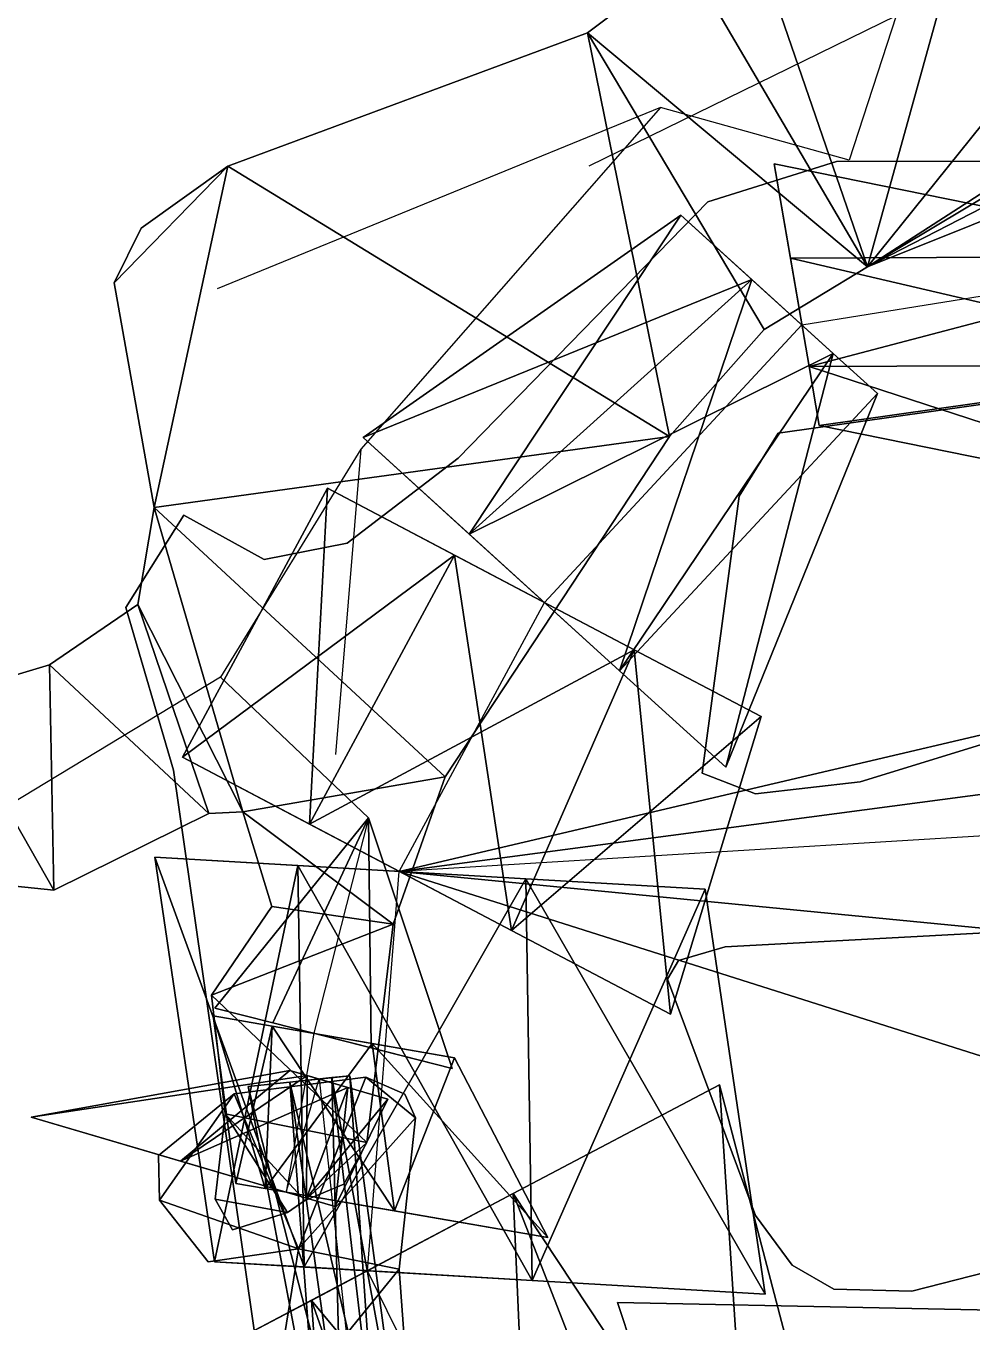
# Model space of a CAD drawing. Extents: x 271818 to 271947, y 5067178 to 5068401.
# Drawn here: x 271833.04 to 271842.31, y 5067265.66 to 5067278.35 of the extents above; entities that cross this region are included whole.
import ezdxf

# ---------------------------------------------------------------- set-up
doc = ezdxf.new("R2010")
doc.units = 0
doc.layers.add('CENTERLINE', color=4, linetype='CONTINUOUS')
doc.layers.add('WALLS', color=7, linetype='CONTINUOUS')

msp = doc.modelspace()

# ---------------------------------------------------------------- linework, layer by layer
at = {"layer": 'CENTERLINE'}
for p, q in [((271841.562, 5067278.447, 857.816), (271838.552, 5067276.976, 857.816)), ((271841.562, 5067278.447, 857.816), (271841.102, 5067277.034, 855.695)), ((271839.255, 5067277.549, 846.829), (271834.914, 5067275.774, 846.829)), ((271839.255, 5067277.549, 846.829), (271836.322, 5067274.206, 835.986)), ((271841.102, 5067277.034, 855.695), (271839.255, 5067277.549, 846.829)), ((271840.64, 5067275.421, 782.009), (271844.82, 5067276.094, 779.679)), ((271838.118, 5067272.704, 782.837), (271840.64, 5067275.421, 782.009)), ((271836.322, 5067274.206, 835.986), (271834.945, 5067271.973, 833.39)), ((271836.322, 5067274.206, 835.986), (271836.073, 5067271.216, 835.986)), ((271836.697, 5067270.071, 782.758), (271838.118, 5067272.704, 782.837)), ((271834.945, 5067271.973, 833.39), (271832.53, 5067270.509, 833.685)), ((271834.945, 5067271.973, 833.39), (271836.395, 5067270.594, 829.72)), ((271847.143, 5067270.704, 779.243), (271836.697, 5067270.071, 782.758)), ((271836.395, 5067270.594, 829.72), (271835.859, 5067268.485, 829.384)), ((271836.386, 5067266.16, 783.033), (271836.697, 5067270.071, 782.758)), ((271835.859, 5067268.485, 829.384), (271835.589, 5067266.931, 827.053)), ((271835.589, 5067266.931, 827.053), (271835.914, 5067268.038, 825.329)), ((271835.914, 5067268.038, 825.329), (271836.298, 5067264.411, 824.031)), ((271839.408, 5067259.997, 783.248), (271836.386, 5067266.16, 783.033))]:
    msp.add_line(p, q, dxfattribs=at)
at = {"layer": 'WALLS'}
for points in [[(271840.166, 5067279.234, 857.601), (271841.282, 5067275.991, 855.001), (271842.248, 5067279.476, 861.116)], [(271842.248, 5067279.476, 864.375), (271841.282, 5067275.991, 857.517), (271840.166, 5067279.234, 862.13)], [(271843.985, 5067279.353, 864.412), (271842.248, 5067279.476, 861.116), (271841.282, 5067275.991, 855.001)], [(271841.282, 5067275.991, 857.517), (271842.248, 5067279.476, 864.375), (271843.985, 5067279.353, 867.561)], [(271841.282, 5067275.991, 855.001), (271845.207, 5067278.52, 864.523), (271843.985, 5067279.353, 864.412)], [(271843.985, 5067279.353, 867.561), (271845.207, 5067278.52, 866.827), (271841.282, 5067275.991, 857.517)], [(271841.282, 5067275.991, 857.517), (271841.282, 5067275.991, 855.001), (271849.446, 5067279.264, 868.251)], [(271849.446, 5067279.264, 868.251), (271841.282, 5067275.991, 855.001), (271849.446, 5067279.264, 866.34)], [(271846.897, 5067278.882, 865.477), (271841.282, 5067275.991, 855.001), (271849.446, 5067279.264, 866.34)], [(271849.446, 5067279.264, 868.251), (271841.282, 5067275.991, 857.517), (271846.897, 5067278.882, 868.292)], [(271841.282, 5067275.991, 855.001), (271840.166, 5067279.234, 857.601), (271839.511, 5067279.013, 855.846)], [(271839.511, 5067279.013, 861.013), (271840.166, 5067279.234, 862.13), (271841.282, 5067275.991, 857.517)], [(271839.511, 5067279.013, 861.013), (271839.511, 5067279.013, 855.846), (271838.541, 5067278.28, 856.77)], [(271838.541, 5067278.28, 856.77), (271839.511, 5067279.013, 855.846), (271838.541, 5067278.28, 852.018)], [(271839.511, 5067279.013, 855.846), (271838.541, 5067278.28, 852.018), (271841.282, 5067275.991, 855.001)], [(271841.282, 5067275.991, 857.517), (271838.541, 5067278.28, 856.77), (271839.511, 5067279.013, 861.013)], [(271841.282, 5067275.991, 855.001), (271846.897, 5067278.882, 865.477), (271845.463, 5067278.49, 864.591)], [(271845.463, 5067278.49, 866.712), (271846.897, 5067278.882, 868.292), (271841.282, 5067275.991, 857.517)], [(271845.207, 5067278.52, 864.523), (271841.282, 5067275.991, 855.001), (271845.463, 5067278.49, 864.591)], [(271845.463, 5067278.49, 866.712), (271841.282, 5067275.991, 857.517), (271845.207, 5067278.52, 866.827)], [(271838.541, 5067278.28, 856.77), (271838.541, 5067278.28, 852.018), (271835.019, 5067276.976, 852.592)], [(271835.019, 5067276.976, 852.592), (271838.541, 5067278.28, 852.018), (271835.019, 5067276.976, 848.402)], [(271838.541, 5067278.28, 852.018), (271835.019, 5067276.976, 848.402), (271839.343, 5067274.329, 848.317)], [(271839.343, 5067274.329, 850.869), (271835.019, 5067276.976, 852.592), (271838.541, 5067278.28, 856.77)], [(271838.541, 5067278.28, 852.018), (271839.343, 5067274.329, 848.317), (271840.272, 5067275.376, 852.377)], [(271840.272, 5067275.376, 855.233), (271839.343, 5067274.329, 850.869), (271838.541, 5067278.28, 856.77)], [(271838.541, 5067278.28, 852.018), (271840.272, 5067275.376, 852.377), (271841.282, 5067275.991, 855.001)], [(271841.282, 5067275.991, 857.517), (271840.272, 5067275.376, 855.233), (271838.541, 5067278.28, 856.77)], [(271835.019, 5067276.976, 848.402), (271833.904, 5067275.834, 845.95), (271834.296, 5067273.632, 838.705)], [(271834.296, 5067273.632, 841.601), (271833.904, 5067275.834, 848.803), (271835.019, 5067276.976, 852.592)], [(271835.019, 5067276.976, 848.402), (271834.17, 5067276.37, 846.71), (271833.904, 5067275.834, 845.95)], [(271833.904, 5067275.834, 848.803), (271834.17, 5067276.37, 850.626), (271835.019, 5067276.976, 852.592)], [(271835.019, 5067276.976, 852.592), (271835.019, 5067276.976, 848.402), (271834.17, 5067276.37, 850.626)], [(271834.17, 5067276.37, 850.626), (271835.019, 5067276.976, 848.402), (271834.17, 5067276.37, 846.71)], [(271834.296, 5067273.632, 838.705), (271839.343, 5067274.329, 848.317), (271835.019, 5067276.976, 848.402)], [(271835.019, 5067276.976, 852.592), (271839.343, 5067274.329, 850.869), (271834.296, 5067273.632, 841.601)], [(271840.98, 5067277.023, 782.669), (271840.98, 5067277.023, 779.226), (271839.718, 5067276.628, 782.866)], [(271839.718, 5067276.628, 782.866), (271840.98, 5067277.023, 779.226), (271839.718, 5067276.628, 779.534)], [(271844.82, 5067276.094, 778.602), (271840.527, 5067276.074, 781.009), (271840.369, 5067276.998, 781.595)], [(271844.82, 5067276.094, 778.602), (271840.369, 5067276.998, 781.595), (271844.82, 5067276.094, 780.756)], [(271844.82, 5067276.094, 780.756), (271840.369, 5067276.998, 781.595), (271840.369, 5067276.998, 782.423)], [(271844.82, 5067276.094, 780.756), (271840.369, 5067276.998, 782.423), (271844.82, 5067276.094, 782.279)], [(271844.82, 5067276.094, 782.279), (271840.369, 5067276.998, 782.423), (271840.527, 5067276.074, 783.009)], [(271840.71, 5067275.013, 781.009), (271840.369, 5067276.998, 781.595), (271840.527, 5067276.074, 781.009)], [(271840.71, 5067275.013, 781.009), (271840.369, 5067276.998, 782.423), (271840.369, 5067276.998, 781.595)], [(271840.71, 5067275.013, 781.009), (271840.527, 5067276.074, 783.009), (271840.369, 5067276.998, 782.423)], [(271842.524, 5067277.026, 782.4), (271842.524, 5067277.026, 778.384), (271840.98, 5067277.023, 782.669)], [(271840.98, 5067277.023, 782.669), (271842.524, 5067277.026, 778.384), (271840.98, 5067277.023, 779.226)], [(271839.718, 5067276.628, 782.866), (271839.718, 5067276.628, 779.534), (271837.274, 5067274.116, 784.306)], [(271837.274, 5067274.116, 784.306), (271839.718, 5067276.628, 779.534), (271837.274, 5067274.116, 779.406)], [(271839.455, 5067276.497, 781.595), (271837.382, 5067273.373, 780.437), (271836.342, 5067274.318, 781.843)], [(271839.455, 5067276.497, 781.595), (271836.342, 5067274.318, 781.843), (271839.455, 5067276.497, 782.423)], [(271839.455, 5067276.497, 782.423), (271836.342, 5067274.318, 781.843), (271836.342, 5067274.318, 783.831)], [(271839.455, 5067276.497, 782.423), (271836.342, 5067274.318, 783.831), (271840.149, 5067275.867, 783.009)], [(271840.149, 5067275.867, 781.009), (271837.382, 5067273.373, 780.437), (271839.455, 5067276.497, 781.595)], [(271840.946, 5067275.142, 781.009), (271840.149, 5067275.867, 781.009), (271839.455, 5067276.497, 781.595)], [(271840.946, 5067275.142, 781.009), (271839.455, 5067276.497, 781.595), (271839.455, 5067276.497, 782.423)], [(271840.946, 5067275.142, 781.009), (271839.455, 5067276.497, 782.423), (271840.149, 5067275.867, 783.009)], [(271834.17, 5067276.37, 850.626), (271834.17, 5067276.37, 846.71), (271833.904, 5067275.834, 848.803)], [(271833.904, 5067275.834, 848.803), (271834.17, 5067276.37, 846.71), (271833.904, 5067275.834, 845.95)], [(271844.82, 5067276.094, 777.079), (271840.71, 5067275.013, 781.009), (271840.527, 5067276.074, 781.009)], [(271844.82, 5067276.094, 777.079), (271840.527, 5067276.074, 781.009), (271844.82, 5067276.094, 778.602)], [(271844.82, 5067276.094, 782.279), (271840.527, 5067276.074, 783.009), (271845.002, 5067275.032, 782.279)], [(271845.002, 5067275.032, 782.279), (271840.527, 5067276.074, 783.009), (271840.71, 5067275.013, 783.009)], [(271840.71, 5067275.013, 781.009), (271840.71, 5067275.013, 783.009), (271840.527, 5067276.074, 783.009)], [(271845.002, 5067275.032, 777.079), (271840.71, 5067275.013, 781.009), (271844.82, 5067276.094, 777.079)], [(271840.272, 5067275.376, 855.233), (271840.272, 5067275.376, 852.377), (271841.282, 5067275.991, 857.517)], [(271841.282, 5067275.991, 857.517), (271840.272, 5067275.376, 852.377), (271841.282, 5067275.991, 855.001)], [(271833.904, 5067275.834, 848.803), (271833.904, 5067275.834, 845.95), (271834.296, 5067273.632, 841.601)], [(271834.296, 5067273.632, 841.601), (271833.904, 5067275.834, 845.95), (271834.296, 5067273.632, 838.705)], [(271840.149, 5067275.867, 783.009), (271836.342, 5067274.318, 783.831), (271837.382, 5067273.373, 785.237)], [(271840.149, 5067275.867, 781.009), (271838.854, 5067272.035, 780.437), (271837.382, 5067273.373, 780.437)], [(271840.149, 5067275.867, 783.009), (271837.382, 5067273.373, 785.237), (271840.946, 5067275.142, 783.009)], [(271840.946, 5067275.142, 781.009), (271838.854, 5067272.035, 780.437), (271840.149, 5067275.867, 781.009)], [(271840.946, 5067275.142, 781.009), (271840.149, 5067275.867, 783.009), (271840.946, 5067275.142, 783.009)], [(271839.343, 5067274.329, 850.869), (271839.343, 5067274.329, 848.317), (271840.272, 5067275.376, 855.233)], [(271840.272, 5067275.376, 855.233), (271839.343, 5067274.329, 848.317), (271840.272, 5067275.376, 852.377)], [(271840.946, 5067275.142, 783.009), (271837.382, 5067273.373, 785.237), (271838.854, 5067272.035, 785.237)], [(271840.946, 5067275.142, 783.009), (271838.854, 5067272.035, 785.237), (271841.38, 5067274.749, 782.423)], [(271840.946, 5067275.142, 781.009), (271839.894, 5067271.09, 781.843), (271838.854, 5067272.035, 780.437)], [(271841.38, 5067274.749, 781.595), (271839.894, 5067271.09, 781.843), (271840.946, 5067275.142, 781.009)], [(271840.946, 5067275.142, 781.009), (271840.946, 5067275.142, 783.009), (271841.38, 5067274.749, 782.423)], [(271840.946, 5067275.142, 781.009), (271841.38, 5067274.749, 782.423), (271841.38, 5067274.749, 781.595)], [(271845.002, 5067275.032, 782.279), (271840.71, 5067275.013, 783.009), (271845.26, 5067273.531, 780.756)], [(271845.002, 5067275.032, 777.079), (271840.809, 5067274.435, 781.595), (271840.71, 5067275.013, 781.009)], [(271845.26, 5067273.531, 780.756), (271840.71, 5067275.013, 783.009), (271840.809, 5067274.435, 782.423)], [(271840.71, 5067275.013, 781.009), (271840.809, 5067274.435, 782.423), (271840.71, 5067275.013, 783.009)], [(271840.71, 5067275.013, 781.009), (271840.809, 5067274.435, 781.595), (271840.809, 5067274.435, 782.423)], [(271845.26, 5067273.531, 778.602), (271840.809, 5067274.435, 781.595), (271845.002, 5067275.032, 777.079)], [(271843.84, 5067274.848, 782.187), (271843.84, 5067274.848, 777.709), (271840.406, 5067274.363, 783.149)], [(271840.406, 5067274.363, 783.149), (271843.84, 5067274.848, 777.709), (271840.406, 5067274.363, 780.236)], [(271841.38, 5067274.749, 782.423), (271838.854, 5067272.035, 785.237), (271839.894, 5067271.09, 783.831)], [(271841.38, 5067274.749, 782.423), (271839.894, 5067271.09, 783.831), (271841.38, 5067274.749, 781.595)], [(271841.38, 5067274.749, 781.595), (271839.894, 5067271.09, 783.831), (271839.894, 5067271.09, 781.843)], [(271845.26, 5067273.531, 780.756), (271840.809, 5067274.435, 782.423), (271845.26, 5067273.531, 778.602)], [(271845.26, 5067273.531, 778.602), (271840.809, 5067274.435, 782.423), (271840.809, 5067274.435, 781.595)], [(271839.343, 5067274.329, 848.317), (271834.296, 5067273.632, 838.705), (271837.145, 5067270.996, 833.948)], [(271837.145, 5067270.996, 836.348), (271834.296, 5067273.632, 841.601), (271839.343, 5067274.329, 850.869)], [(271838.854, 5067272.035, 780.437), (271836.342, 5067274.318, 781.843), (271837.382, 5067273.373, 780.437)], [(271838.854, 5067272.035, 780.437), (271836.342, 5067274.318, 783.831), (271836.342, 5067274.318, 781.843)], [(271838.854, 5067272.035, 780.437), (271837.382, 5067273.373, 785.237), (271836.342, 5067274.318, 783.831)], [(271837.145, 5067270.996, 836.348), (271837.145, 5067270.996, 833.948), (271839.343, 5067274.329, 850.869)], [(271839.343, 5067274.329, 850.869), (271837.145, 5067270.996, 833.948), (271839.343, 5067274.329, 848.317)], [(271840.406, 5067274.363, 783.149), (271840.406, 5067274.363, 780.236), (271840.027, 5067273.743, 783.64)], [(271840.027, 5067273.743, 783.64), (271840.406, 5067274.363, 780.236), (271840.027, 5067273.743, 779.754)], [(271837.274, 5067274.116, 784.306), (271837.274, 5067274.116, 779.406), (271836.186, 5067273.285, 784.367)], [(271836.186, 5067273.285, 784.367), (271837.274, 5067274.116, 779.406), (271836.186, 5067273.285, 779.262)], [(271835.994, 5067273.822, 781.843), (271835.818, 5067270.534, 779.758), (271834.574, 5067271.188, 781.515)], [(271835.994, 5067273.822, 781.843), (271834.574, 5067271.188, 781.515), (271835.994, 5067273.822, 783.831)], [(271835.994, 5067273.822, 783.831), (271834.574, 5067271.188, 781.515), (271834.574, 5067271.188, 784)], [(271835.994, 5067273.822, 783.831), (271834.574, 5067271.188, 784), (271837.238, 5067273.167, 785.237)], [(271837.238, 5067273.167, 780.437), (271835.818, 5067270.534, 779.758), (271835.994, 5067273.822, 781.843)], [(271838.998, 5067272.241, 780.437), (271837.238, 5067273.167, 780.437), (271835.994, 5067273.822, 781.843)], [(271838.998, 5067272.241, 780.437), (271835.994, 5067273.822, 781.843), (271835.994, 5067273.822, 783.831)], [(271838.998, 5067272.241, 780.437), (271835.994, 5067273.822, 783.831), (271837.238, 5067273.167, 785.237)], [(271840.027, 5067273.743, 783.64), (271840.027, 5067273.743, 779.754), (271839.664, 5067271.031, 784.045)], [(271839.664, 5067271.031, 784.045), (271840.027, 5067273.743, 779.754), (271839.664, 5067271.031, 779.077)], [(271834.589, 5067273.558, 783.845), (271834.589, 5067273.558, 778.762), (271834.02, 5067272.654, 783.954)], [(271834.02, 5067272.654, 783.954), (271834.589, 5067273.558, 778.762), (271834.02, 5067272.654, 778.721)], [(271834.296, 5067273.632, 841.601), (271834.296, 5067273.632, 838.705), (271834.138, 5067272.683, 838.439)], [(271834.138, 5067272.683, 838.439), (271834.296, 5067273.632, 838.705), (271834.138, 5067272.683, 836.246)], [(271835.166, 5067270.654, 833.78), (271834.296, 5067273.632, 838.705), (271834.138, 5067272.683, 836.246)], [(271834.138, 5067272.683, 838.439), (271834.296, 5067273.632, 841.601), (271835.166, 5067270.654, 836.167)], [(271837.145, 5067270.996, 833.948), (271834.296, 5067273.632, 838.705), (271835.166, 5067270.654, 833.78)], [(271835.166, 5067270.654, 836.167), (271834.296, 5067273.632, 841.601), (271837.145, 5067270.996, 836.348)], [(271835.374, 5067273.123, 784.182), (271835.374, 5067273.123, 779.029), (271834.589, 5067273.558, 783.845)], [(271834.589, 5067273.558, 783.845), (271835.374, 5067273.123, 779.029), (271834.589, 5067273.558, 778.762)], [(271836.186, 5067273.285, 784.367), (271836.186, 5067273.285, 779.262), (271835.374, 5067273.123, 784.182)], [(271835.374, 5067273.123, 784.182), (271836.186, 5067273.285, 779.262), (271835.374, 5067273.123, 779.029)], [(271838.854, 5067272.035, 780.437), (271838.854, 5067272.035, 785.237), (271837.382, 5067273.373, 785.237)], [(271837.238, 5067273.167, 785.237), (271834.574, 5067271.188, 784), (271835.818, 5067270.534, 785.758)], [(271837.238, 5067273.167, 780.437), (271837.797, 5067269.492, 779.758), (271835.818, 5067270.534, 779.758)], [(271837.238, 5067273.167, 785.237), (271835.818, 5067270.534, 785.758), (271838.998, 5067272.241, 785.237)], [(271838.998, 5067272.241, 780.437), (271837.797, 5067269.492, 779.758), (271837.238, 5067273.167, 780.437)], [(271838.998, 5067272.241, 780.437), (271837.238, 5067273.167, 785.237), (271838.998, 5067272.241, 785.237)], [(271834.138, 5067272.683, 838.439), (271834.138, 5067272.683, 836.246), (271833.272, 5067272.094, 838.882)], [(271833.272, 5067272.094, 838.882), (271834.138, 5067272.683, 836.246), (271833.272, 5067272.094, 835.905)], [(271834.138, 5067272.683, 836.246), (271833.272, 5067272.094, 835.905), (271834.831, 5067270.636, 834.318)], [(271834.831, 5067270.636, 836.732), (271833.272, 5067272.094, 838.882), (271834.138, 5067272.683, 838.439)], [(271834.02, 5067272.654, 783.954), (271834.02, 5067272.654, 778.721), (271834.486, 5067271.061, 784.55)], [(271834.486, 5067271.061, 784.55), (271834.02, 5067272.654, 778.721), (271834.486, 5067271.061, 778.94)], [(271834.831, 5067270.636, 834.318), (271835.166, 5067270.654, 833.78), (271834.138, 5067272.683, 836.246)], [(271834.138, 5067272.683, 838.439), (271835.166, 5067270.654, 836.167), (271834.831, 5067270.636, 836.732)], [(271847.114, 5067271.449, 775.243), (271836.697, 5067270.071, 782.758), (271847.073, 5067272.503, 777.586)], [(271847.073, 5067272.503, 777.586), (271836.697, 5067270.071, 782.758), (271836.697, 5067270.071, 782.758)], [(271847.073, 5067272.503, 777.586), (271836.697, 5067270.071, 782.758), (271847.073, 5067272.503, 780.899)], [(271847.073, 5067272.503, 780.899), (271836.697, 5067270.071, 782.758), (271836.697, 5067270.071, 782.758)], [(271847.073, 5067272.503, 780.899), (271836.697, 5067270.071, 782.758), (271847.114, 5067271.449, 783.243)], [(271838.998, 5067272.241, 785.237), (271835.818, 5067270.534, 785.758), (271837.797, 5067269.492, 785.758)], [(271838.998, 5067272.241, 785.237), (271837.797, 5067269.492, 785.758), (271840.242, 5067271.586, 783.831)], [(271838.998, 5067272.241, 780.437), (271839.352, 5067268.673, 781.515), (271837.797, 5067269.492, 779.758)], [(271840.242, 5067271.586, 781.843), (271839.352, 5067268.673, 781.515), (271838.998, 5067272.241, 780.437)], [(271838.998, 5067272.241, 780.437), (271838.998, 5067272.241, 785.237), (271840.242, 5067271.586, 783.831)], [(271838.998, 5067272.241, 780.437), (271840.242, 5067271.586, 783.831), (271840.242, 5067271.586, 781.843)], [(271833.272, 5067272.094, 838.882), (271833.272, 5067272.094, 835.905), (271832.234, 5067271.783, 838.748)], [(271832.234, 5067271.783, 838.748), (271833.272, 5067272.094, 835.905), (271832.234, 5067271.783, 836.08)], [(271833.272, 5067272.094, 835.905), (271832.234, 5067271.783, 836.08), (271833.314, 5067269.886, 835.175)], [(271833.314, 5067269.886, 837.283), (271832.234, 5067271.783, 838.748), (271833.272, 5067272.094, 838.882)], [(271833.272, 5067272.094, 835.905), (271833.314, 5067269.886, 835.175), (271834.831, 5067270.636, 834.318)], [(271834.831, 5067270.636, 836.732), (271833.314, 5067269.886, 837.283), (271833.272, 5067272.094, 838.882)], [(271838.854, 5067272.035, 780.437), (271839.894, 5067271.09, 783.831), (271838.854, 5067272.035, 785.237)], [(271838.854, 5067272.035, 780.437), (271839.894, 5067271.09, 781.843), (271839.894, 5067271.09, 783.831)], [(271841.21, 5067270.949, 783.254), (271841.21, 5067270.949, 778.495), (271844.332, 5067271.906, 782.018)], [(271844.332, 5067271.906, 782.018), (271841.21, 5067270.949, 778.495), (271844.332, 5067271.906, 777.457)], [(271832.234, 5067271.783, 836.08), (271831.828, 5067270.041, 833.978), (271833.314, 5067269.886, 835.175)], [(271833.314, 5067269.886, 837.283), (271831.828, 5067270.041, 837.052), (271832.234, 5067271.783, 838.748)], [(271840.242, 5067271.586, 783.831), (271837.797, 5067269.492, 785.758), (271839.352, 5067268.673, 784)], [(271840.242, 5067271.586, 783.831), (271839.352, 5067268.673, 784), (271840.242, 5067271.586, 781.843)], [(271840.242, 5067271.586, 781.843), (271839.352, 5067268.673, 784), (271839.352, 5067268.673, 781.515)], [(271847.208, 5067269.049, 775.243), (271836.697, 5067270.071, 782.758), (271847.114, 5067271.449, 775.243)], [(271847.114, 5067271.449, 775.243), (271836.697, 5067270.071, 782.758), (271836.697, 5067270.071, 782.758)], [(271847.114, 5067271.449, 783.243), (271836.697, 5067270.071, 782.758), (271836.697, 5067270.071, 782.758)], [(271847.114, 5067271.449, 783.243), (271836.697, 5067270.071, 782.758), (271847.208, 5067269.049, 783.243)], [(271837.797, 5067269.492, 779.758), (271834.574, 5067271.188, 781.515), (271835.818, 5067270.534, 779.758)], [(271837.797, 5067269.492, 779.758), (271834.574, 5067271.188, 784), (271834.574, 5067271.188, 781.515)], [(271837.797, 5067269.492, 779.758), (271835.818, 5067270.534, 785.758), (271834.574, 5067271.188, 784)], [(271834.486, 5067271.061, 784.55), (271834.486, 5067271.061, 778.94), (271835.527, 5067263.836, 785.095)], [(271835.527, 5067263.836, 785.095), (271834.486, 5067271.061, 778.94), (271835.527, 5067263.836, 778.869)], [(271837.145, 5067270.996, 833.948), (271835.166, 5067270.654, 833.78), (271836.637, 5067269.555, 832.115)], [(271836.637, 5067269.555, 835.073), (271835.166, 5067270.654, 836.167), (271837.145, 5067270.996, 836.348)], [(271836.637, 5067269.555, 835.073), (271836.637, 5067269.555, 832.115), (271837.145, 5067270.996, 836.348)], [(271837.145, 5067270.996, 836.348), (271836.637, 5067269.555, 832.115), (271837.145, 5067270.996, 833.948)], [(271839.664, 5067271.031, 784.045), (271839.664, 5067271.031, 779.077), (271840.184, 5067270.83, 783.726)], [(271840.184, 5067270.83, 783.726), (271839.664, 5067271.031, 779.077), (271840.184, 5067270.83, 778.911)], [(271840.184, 5067270.83, 783.726), (271840.184, 5067270.83, 778.911), (271841.21, 5067270.949, 783.254)], [(271841.21, 5067270.949, 783.254), (271840.184, 5067270.83, 778.911), (271841.21, 5067270.949, 778.495)], [(271833.314, 5067269.886, 837.283), (271833.314, 5067269.886, 835.175), (271834.831, 5067270.636, 836.732)], [(271834.831, 5067270.636, 836.732), (271833.314, 5067269.886, 835.175), (271834.831, 5067270.636, 834.318)], [(271834.831, 5067270.636, 836.732), (271834.831, 5067270.636, 834.318), (271835.166, 5067270.654, 836.167)], [(271835.166, 5067270.654, 836.167), (271834.831, 5067270.636, 834.318), (271835.166, 5067270.654, 833.78)], [(271835.166, 5067270.654, 836.167), (271835.166, 5067270.654, 833.78), (271835.45, 5067269.727, 836.024)], [(271835.45, 5067269.727, 836.024), (271835.166, 5067270.654, 833.78), (271835.45, 5067269.727, 832.916)], [(271835.166, 5067270.654, 833.78), (271835.45, 5067269.727, 832.916), (271836.637, 5067269.555, 832.115)], [(271836.637, 5067269.555, 835.073), (271835.45, 5067269.727, 836.024), (271835.166, 5067270.654, 836.167)], [(271835.458, 5067268.587, 829.384), (271836.395, 5067270.594, 829.72), (271834.89, 5067268.732, 829.384)], [(271834.89, 5067268.732, 829.384), (271836.395, 5067270.594, 829.72), (271836.395, 5067270.594, 829.72)], [(271834.89, 5067268.732, 829.384), (271836.395, 5067270.594, 829.72), (271834.89, 5067268.732, 829.135)], [(271834.89, 5067268.732, 829.135), (271836.395, 5067270.594, 829.72), (271836.395, 5067270.594, 829.72)], [(271834.89, 5067268.732, 829.135), (271836.395, 5067270.594, 829.72), (271835.458, 5067268.587, 828.784)], [(271835.458, 5067268.587, 828.784), (271836.395, 5067270.594, 829.72), (271836.421, 5067268.343, 828.784)], [(271836.421, 5067268.343, 829.384), (271836.395, 5067270.594, 829.72), (271835.458, 5067268.587, 829.384)], [(271835.458, 5067268.587, 829.384), (271836.395, 5067270.594, 829.72), (271836.395, 5067270.594, 829.72)], [(271835.458, 5067268.587, 828.784), (271836.395, 5067270.594, 829.72), (271836.395, 5067270.594, 829.72)], [(271837.797, 5067269.492, 779.758), (271837.797, 5067269.492, 785.758), (271835.818, 5067270.534, 785.758)], [(271836.421, 5067268.343, 828.784), (271836.395, 5067270.594, 829.72), (271836.395, 5067270.594, 829.72)], [(271836.421, 5067268.343, 828.784), (271836.395, 5067270.594, 829.72), (271837.216, 5067268.141, 829.135)], [(271837.216, 5067268.141, 829.135), (271836.395, 5067270.594, 829.72), (271836.395, 5067270.594, 829.72)], [(271837.216, 5067268.141, 829.135), (271836.395, 5067270.594, 829.72), (271837.216, 5067268.141, 829.384)], [(271837.216, 5067268.141, 829.384), (271836.395, 5067270.594, 829.72), (271836.395, 5067270.594, 829.72)], [(271837.216, 5067268.141, 829.384), (271836.395, 5067270.594, 829.72), (271836.421, 5067268.343, 829.384)], [(271836.421, 5067268.343, 829.384), (271836.395, 5067270.594, 829.72), (271836.395, 5067270.594, 829.72)], [(271836.395, 5067270.594, 829.72), (271836.395, 5067270.594, 829.72), (271836.395, 5067270.594, 829.72)], [(271836.395, 5067270.594, 829.72), (271836.395, 5067270.594, 829.72), (271836.395, 5067270.594, 829.72)], [(271836.395, 5067270.594, 829.72), (271836.395, 5067270.594, 829.72), (271836.395, 5067270.594, 829.72)], [(271836.395, 5067270.594, 829.72), (271836.395, 5067270.594, 829.72), (271836.395, 5067270.594, 829.72)], [(271836.395, 5067270.594, 829.72), (271836.395, 5067270.594, 829.72), (271836.395, 5067270.594, 829.72)], [(271836.395, 5067270.594, 829.72), (271836.395, 5067270.594, 829.72), (271836.395, 5067270.594, 829.72)], [(271835.705, 5067270.129, 779.758), (271835.766, 5067266.197, 779.133), (271834.302, 5067270.211, 781.515)], [(271834.302, 5067270.211, 781.515), (271835.766, 5067266.197, 779.133), (271834.889, 5067266.248, 781.417)], [(271834.302, 5067270.211, 781.515), (271834.889, 5067266.248, 781.417), (271834.302, 5067270.211, 784)], [(271834.302, 5067270.211, 784), (271834.889, 5067266.248, 781.417), (271834.889, 5067266.248, 784.648)], [(271834.302, 5067270.211, 784), (271834.889, 5067266.248, 784.648), (271835.705, 5067270.129, 785.758)], [(271837.938, 5067269.998, 779.758), (271835.705, 5067270.129, 779.758), (271834.302, 5067270.211, 781.515)], [(271837.938, 5067269.998, 779.758), (271834.302, 5067270.211, 781.515), (271834.302, 5067270.211, 784)], [(271837.938, 5067269.998, 779.758), (271834.302, 5067270.211, 784), (271835.705, 5067270.129, 785.758)], [(271835.705, 5067270.129, 785.758), (271834.889, 5067266.248, 784.648), (271835.766, 5067266.197, 786.933)], [(271837.938, 5067269.998, 779.758), (271837.999, 5067266.066, 779.133), (271835.705, 5067270.129, 779.758)], [(271835.705, 5067270.129, 779.758), (271837.999, 5067266.066, 779.133), (271835.766, 5067266.197, 779.133)], [(271835.705, 5067270.129, 785.758), (271835.766, 5067266.197, 786.933), (271837.938, 5067269.998, 785.758)], [(271837.938, 5067269.998, 779.758), (271835.705, 5067270.129, 785.758), (271837.938, 5067269.998, 785.758)], [(271831.828, 5067270.041, 837.052), (271831.828, 5067270.041, 833.978), (271833.314, 5067269.886, 837.283)], [(271833.314, 5067269.886, 837.283), (271831.828, 5067270.041, 833.978), (271833.314, 5067269.886, 835.175)], [(271837.938, 5067269.998, 785.758), (271835.766, 5067266.197, 786.933), (271837.999, 5067266.066, 786.933)], [(271847.208, 5067269.049, 783.243), (271836.697, 5067270.071, 782.758), (271836.697, 5067270.071, 782.758)], [(271847.208, 5067269.049, 783.243), (271836.697, 5067270.071, 782.758), (271847.3, 5067266.707, 780.899)], [(271847.3, 5067266.707, 780.899), (271836.697, 5067270.071, 782.758), (271836.697, 5067270.071, 782.758)], [(271847.3, 5067266.707, 780.899), (271836.697, 5067270.071, 782.758), (271847.3, 5067266.707, 777.586)], [(271847.3, 5067266.707, 777.586), (271836.697, 5067270.071, 782.758), (271836.697, 5067270.071, 782.758)], [(271847.3, 5067266.707, 777.586), (271836.697, 5067270.071, 782.758), (271847.208, 5067269.049, 775.243)], [(271847.208, 5067269.049, 775.243), (271836.697, 5067270.071, 782.758), (271836.697, 5067270.071, 782.758)], [(271836.697, 5067270.071, 782.758), (271836.697, 5067270.071, 782.758), (271836.697, 5067270.071, 782.758)], [(271836.697, 5067270.071, 782.758), (271836.697, 5067270.071, 782.758), (271836.697, 5067270.071, 782.758)], [(271836.697, 5067270.071, 782.758), (271836.697, 5067270.071, 782.758), (271836.697, 5067270.071, 782.758)], [(271836.697, 5067270.071, 782.758), (271836.697, 5067270.071, 782.758), (271836.697, 5067270.071, 782.758)], [(271836.697, 5067270.071, 782.758), (271836.697, 5067270.071, 782.758), (271836.697, 5067270.071, 782.758)], [(271836.697, 5067270.071, 782.758), (271836.697, 5067270.071, 782.758), (271836.697, 5067270.071, 782.758)], [(271837.938, 5067269.998, 785.758), (271837.999, 5067266.066, 786.933), (271839.692, 5067269.895, 784)], [(271839.692, 5067269.895, 781.515), (271840.279, 5067265.932, 781.417), (271837.938, 5067269.998, 779.758)], [(271837.938, 5067269.998, 779.758), (271840.279, 5067265.932, 781.417), (271837.999, 5067266.066, 779.133)], [(271837.938, 5067269.998, 779.758), (271837.938, 5067269.998, 785.758), (271839.692, 5067269.895, 784)], [(271837.938, 5067269.998, 779.758), (271839.692, 5067269.895, 784), (271839.692, 5067269.895, 781.515)], [(271839.692, 5067269.895, 784), (271837.999, 5067266.066, 786.933), (271840.279, 5067265.932, 784.648)], [(271839.692, 5067269.895, 784), (271840.279, 5067265.932, 784.648), (271839.692, 5067269.895, 781.515)], [(271839.692, 5067269.895, 781.515), (271840.279, 5067265.932, 784.648), (271840.279, 5067265.932, 781.417)], [(271835.45, 5067269.727, 836.024), (271835.45, 5067269.727, 832.916), (271834.859, 5067268.859, 838.446)], [(271834.859, 5067268.859, 838.446), (271835.45, 5067269.727, 832.916), (271834.859, 5067268.859, 834.655)], [(271835.45, 5067269.727, 832.916), (271834.859, 5067268.859, 834.655), (271836.637, 5067269.555, 832.115)], [(271836.637, 5067269.555, 835.073), (271834.859, 5067268.859, 838.446), (271835.45, 5067269.727, 836.024)], [(271836.637, 5067269.555, 832.115), (271834.859, 5067268.859, 834.655), (271836.379, 5067267.416, 836.783)], [(271836.379, 5067267.416, 841.019), (271834.859, 5067268.859, 838.446), (271836.637, 5067269.555, 835.073)], [(271836.379, 5067267.416, 841.019), (271836.379, 5067267.416, 836.783), (271836.637, 5067269.555, 835.073)], [(271836.637, 5067269.555, 835.073), (271836.379, 5067267.416, 836.783), (271836.637, 5067269.555, 832.115)], [(271837.797, 5067269.492, 779.758), (271839.352, 5067268.673, 784), (271837.797, 5067269.492, 785.758)], [(271837.797, 5067269.492, 779.758), (271839.352, 5067268.673, 781.515), (271839.352, 5067268.673, 784)], [(271842.981, 5067269.499, 782.768), (271842.981, 5067269.499, 777.666), (271839.888, 5067269.332, 783.906)], [(271839.888, 5067269.332, 783.906), (271842.981, 5067269.499, 777.666), (271839.888, 5067269.332, 778.734)], [(271839.888, 5067269.332, 783.906), (271839.888, 5067269.332, 778.734), (271839.433, 5067269.198, 784.13)], [(271839.433, 5067269.198, 784.13), (271839.888, 5067269.332, 778.734), (271839.433, 5067269.198, 778.848)], [(271839.433, 5067269.198, 784.13), (271839.433, 5067269.198, 778.848), (271839.325, 5067269.015, 784.19)], [(271839.325, 5067269.015, 784.19), (271839.433, 5067269.198, 778.848), (271839.325, 5067269.015, 778.842)], [(271839.325, 5067269.015, 784.19), (271839.325, 5067269.015, 778.842), (271840.184, 5067266.702, 783.962)], [(271840.184, 5067266.702, 783.962), (271839.325, 5067269.015, 778.842), (271840.184, 5067266.702, 778.614)], [(271834.859, 5067268.859, 838.446), (271834.859, 5067268.859, 834.655), (271834.992, 5067267.698, 840.161)], [(271834.992, 5067267.698, 840.161), (271834.859, 5067268.859, 834.655), (271834.992, 5067267.698, 836.232)], [(271834.859, 5067268.859, 834.655), (271834.992, 5067267.698, 836.232), (271836.379, 5067267.416, 836.783)], [(271836.379, 5067267.416, 841.019), (271834.992, 5067267.698, 840.161), (271834.859, 5067268.859, 838.446)], [(271835.458, 5067268.587, 828.784), (271835.458, 5067268.587, 829.384), (271834.89, 5067268.732, 829.384)], [(271835.458, 5067268.587, 828.784), (271834.89, 5067268.732, 829.384), (271834.89, 5067268.732, 829.135)], [(271835.096, 5067267.016, 827.053), (271835.451, 5067268.556, 829.384), (271834.874, 5067268.657, 829.384)], [(271835.096, 5067267.016, 827.053), (271834.874, 5067268.657, 829.384), (271835.096, 5067267.016, 827.053)], [(271835.096, 5067267.016, 827.053), (271834.874, 5067268.657, 829.384), (271834.874, 5067268.657, 829.135)], [(271835.096, 5067267.016, 827.053), (271834.874, 5067268.657, 829.135), (271835.385, 5067266.966, 827.053)], [(271835.385, 5067266.966, 827.053), (271834.874, 5067268.657, 829.135), (271835.451, 5067268.556, 828.784)], [(271835.451, 5067268.556, 828.784), (271834.874, 5067268.657, 829.384), (271835.451, 5067268.556, 829.384)], [(271835.451, 5067268.556, 828.784), (271834.874, 5067268.657, 829.135), (271834.874, 5067268.657, 829.384)], [(271835.458, 5067268.587, 828.784), (271836.421, 5067268.343, 828.784), (271837.216, 5067268.141, 829.135)], [(271835.458, 5067268.587, 828.784), (271837.216, 5067268.141, 829.135), (271837.216, 5067268.141, 829.384)], [(271835.458, 5067268.587, 828.784), (271837.216, 5067268.141, 829.384), (271836.421, 5067268.343, 829.384)], [(271835.458, 5067268.587, 828.784), (271836.421, 5067268.343, 829.384), (271835.458, 5067268.587, 829.384)], [(271835.385, 5067266.966, 827.053), (271835.451, 5067268.556, 829.384), (271835.096, 5067267.016, 827.053)], [(271835.385, 5067266.966, 827.053), (271835.451, 5067268.556, 828.784), (271836.65, 5067266.746, 827.053)], [(271835.385, 5067266.966, 827.053), (271836.431, 5067268.386, 829.384), (271835.451, 5067268.556, 829.384)], [(271836.65, 5067266.746, 827.053), (271835.451, 5067268.556, 828.784), (271836.431, 5067268.386, 828.784)], [(271835.451, 5067268.556, 828.784), (271837.239, 5067268.246, 829.135), (271836.431, 5067268.386, 828.784)], [(271835.451, 5067268.556, 828.784), (271837.239, 5067268.246, 829.384), (271837.239, 5067268.246, 829.135)], [(271835.451, 5067268.556, 828.784), (271836.431, 5067268.386, 829.384), (271837.239, 5067268.246, 829.384)], [(271835.451, 5067268.556, 828.784), (271835.451, 5067268.556, 829.384), (271836.431, 5067268.386, 829.384)], [(271836.65, 5067266.746, 827.053), (271836.431, 5067268.386, 829.384), (271835.385, 5067266.966, 827.053)], [(271836.65, 5067266.746, 827.053), (271836.431, 5067268.386, 828.784), (271838.151, 5067266.485, 827.053)], [(271838.151, 5067266.485, 827.053), (271836.431, 5067268.386, 828.784), (271837.239, 5067268.246, 829.135)], [(271836.65, 5067266.746, 827.053), (271837.239, 5067268.246, 829.384), (271836.431, 5067268.386, 829.384)], [(271838.151, 5067266.485, 827.053), (271837.239, 5067268.246, 829.384), (271836.65, 5067266.746, 827.053)], [(271838.151, 5067266.485, 827.053), (271837.239, 5067268.246, 829.135), (271838.151, 5067266.485, 827.053)], [(271838.151, 5067266.485, 827.053), (271837.239, 5067268.246, 829.135), (271837.239, 5067268.246, 829.384)], [(271835.626, 5067268.122, 824.915), (271834.556, 5067267.234, 827.053), (271833.094, 5067267.663, 827.053)], [(271835.626, 5067268.122, 824.915), (271833.094, 5067267.663, 827.053), (271835.626, 5067268.122, 825.95)], [(271835.626, 5067268.122, 825.95), (271833.094, 5067267.663, 827.053), (271833.094, 5067267.663, 827.053)], [(271835.626, 5067268.122, 825.95), (271833.094, 5067267.663, 827.053), (271835.795, 5067268.073, 826.829)], [(271835.795, 5067268.073, 826.829), (271833.094, 5067267.663, 827.053), (271834.556, 5067267.234, 827.053)], [(271835.795, 5067268.073, 824.329), (271834.556, 5067267.234, 827.053), (271835.626, 5067268.122, 824.915)], [(271835.795, 5067268.073, 824.329), (271835.788, 5067266.872, 827.053), (271834.556, 5067267.234, 827.053)], [(271835.795, 5067268.073, 826.829), (271834.556, 5067267.234, 827.053), (271836.192, 5067267.956, 826.829)], [(271836.192, 5067267.956, 824.329), (271835.795, 5067268.073, 824.329), (271835.626, 5067268.122, 824.915)], [(271836.192, 5067267.956, 824.329), (271835.626, 5067268.122, 824.915), (271835.626, 5067268.122, 825.95)], [(271836.192, 5067267.956, 824.329), (271835.626, 5067268.122, 825.95), (271835.795, 5067268.073, 826.829)], [(271835.626, 5067268.007, 824.329), (271836.212, 5067268.069, 824.915), (271836.038, 5067268.051, 824.329)], [(271835.626, 5067268.007, 824.329), (271836.212, 5067268.069, 825.95), (271836.212, 5067268.069, 824.915)], [(271835.626, 5067268.007, 824.329), (271836.038, 5067268.051, 826.829), (271836.212, 5067268.069, 825.95)], [(271836.192, 5067267.956, 824.329), (271835.788, 5067266.872, 827.053), (271835.795, 5067268.073, 824.329)], [(271836.192, 5067267.956, 824.329), (271835.795, 5067268.073, 826.829), (271836.192, 5067267.956, 826.829)], [(271836.695, 5067264.453, 824.031), (271836.038, 5067268.051, 824.329), (271836.212, 5067268.069, 824.915)], [(271836.462, 5067264.429, 824.531), (271836.212, 5067268.069, 825.95), (271836.038, 5067268.051, 826.829)], [(271836.695, 5067264.453, 824.031), (271836.212, 5067268.069, 824.915), (271836.695, 5067264.453, 824.238)], [(271836.695, 5067264.453, 824.238), (271836.212, 5067268.069, 824.915), (271836.212, 5067268.069, 825.95)], [(271836.695, 5067264.453, 824.238), (271836.212, 5067268.069, 825.95), (271836.462, 5067264.429, 824.531)], [(271836.192, 5067267.956, 826.829), (271834.556, 5067267.234, 827.053), (271835.788, 5067266.872, 827.053)], [(271836.371, 5067268.054, 826.589), (271836.371, 5067268.054, 822.649), (271835.079, 5067267.891, 824.989)], [(271835.079, 5067267.891, 824.989), (271836.371, 5067268.054, 822.649), (271835.079, 5067267.891, 821.364)], [(271835.71, 5067266.374, 818.842), (271836.371, 5067268.054, 822.649), (271835.079, 5067267.891, 821.364)], [(271835.079, 5067267.891, 824.989), (271836.371, 5067268.054, 826.589), (271835.71, 5067266.374, 821.252)], [(271835.9, 5067264.369, 824.238), (271835.626, 5067268.007, 826.829), (271835.218, 5067267.964, 825.95)], [(271836.133, 5067264.394, 824.031), (271835.218, 5067267.964, 824.915), (271835.626, 5067268.007, 824.329)], [(271835.626, 5067268.007, 824.329), (271835.218, 5067267.964, 825.95), (271835.626, 5067268.007, 826.829)], [(271835.626, 5067268.007, 824.329), (271835.218, 5067267.964, 824.915), (271835.218, 5067267.964, 825.95)], [(271835.9, 5067264.369, 824.238), (271835.218, 5067267.964, 825.95), (271835.9, 5067264.369, 824.031)], [(271835.9, 5067264.369, 824.031), (271835.218, 5067267.964, 825.95), (271835.218, 5067267.964, 824.915)], [(271835.9, 5067264.369, 824.031), (271835.218, 5067267.964, 824.915), (271836.133, 5067264.394, 824.031)], [(271836.462, 5067264.429, 824.031), (271835.626, 5067268.007, 824.329), (271836.038, 5067268.051, 824.329)], [(271836.133, 5067264.394, 824.531), (271836.038, 5067268.051, 826.829), (271835.626, 5067268.007, 826.829)], [(271835.626, 5067268.007, 824.329), (271835.626, 5067268.007, 826.829), (271836.038, 5067268.051, 826.829)], [(271836.133, 5067264.394, 824.031), (271835.626, 5067268.007, 824.329), (271836.462, 5067264.429, 824.031)], [(271836.133, 5067264.394, 824.531), (271835.626, 5067268.007, 826.829), (271835.9, 5067264.369, 824.238)], [(271835.71, 5067266.374, 818.842), (271836.855, 5067267.659, 821.241), (271836.371, 5067268.054, 822.649)], [(271836.371, 5067268.054, 826.589), (271836.855, 5067267.659, 824.145), (271835.71, 5067266.374, 821.252)], [(271836.192, 5067267.956, 826.829), (271835.788, 5067266.872, 827.053), (271836.586, 5067267.84, 825.95)], [(271836.192, 5067267.956, 824.329), (271836.069, 5067266.79, 827.053), (271835.788, 5067266.872, 827.053)], [(271836.462, 5067264.429, 824.031), (271836.038, 5067268.051, 824.329), (271836.695, 5067264.453, 824.031)], [(271836.462, 5067264.429, 824.531), (271836.038, 5067268.051, 826.829), (271836.133, 5067264.394, 824.531)], [(271836.586, 5067267.84, 824.915), (271836.069, 5067266.79, 827.053), (271836.192, 5067267.956, 824.329)], [(271836.192, 5067267.956, 824.329), (271836.192, 5067267.956, 826.829), (271836.586, 5067267.84, 825.95)], [(271836.192, 5067267.956, 824.329), (271836.586, 5067267.84, 825.95), (271836.586, 5067267.84, 824.915)], [(271836.753, 5067267.889, 825.134), (271836.753, 5067267.889, 821.998), (271836.371, 5067268.054, 826.589)], [(271836.371, 5067268.054, 826.589), (271836.753, 5067267.889, 821.998), (271836.371, 5067268.054, 822.649)], [(271836.753, 5067267.889, 821.998), (271836.371, 5067268.054, 822.649), (271836.855, 5067267.659, 821.241)], [(271836.855, 5067267.659, 824.145), (271836.371, 5067268.054, 826.589), (271836.753, 5067267.889, 825.134)], [(271837.814, 5067266.915, 786.933), (271840.324, 5067260.48, 785.748), (271839.834, 5067267.982, 784.648)], [(271839.834, 5067267.982, 781.417), (271841.619, 5067261.164, 782.212), (271837.814, 5067266.915, 779.133)], [(271837.814, 5067266.915, 779.133), (271837.814, 5067266.915, 786.933), (271839.834, 5067267.982, 784.648)], [(271837.814, 5067266.915, 779.133), (271839.834, 5067267.982, 784.648), (271839.834, 5067267.982, 781.417)], [(271839.834, 5067267.982, 784.648), (271840.324, 5067260.48, 785.748), (271841.619, 5067261.164, 784.283)], [(271839.834, 5067267.982, 784.648), (271841.619, 5067261.164, 784.283), (271839.834, 5067267.982, 781.417)], [(271839.834, 5067267.982, 781.417), (271841.619, 5067261.164, 784.283), (271841.619, 5067261.164, 782.212)], [(271835.079, 5067267.891, 824.989), (271835.079, 5067267.891, 821.364), (271834.34, 5067267.287, 822.032)], [(271834.34, 5067267.287, 822.032), (271835.079, 5067267.891, 821.364), (271834.34, 5067267.287, 819.41)], [(271834.34, 5067267.287, 819.41), (271834.348, 5067266.851, 818.822), (271835.079, 5067267.891, 821.364)], [(271835.079, 5067267.891, 824.989), (271834.348, 5067266.851, 821.211), (271834.34, 5067267.287, 822.032)], [(271835.079, 5067267.891, 821.364), (271834.348, 5067266.851, 818.822), (271835.71, 5067266.374, 818.842)], [(271835.71, 5067266.374, 821.252), (271834.348, 5067266.851, 821.211), (271835.079, 5067267.891, 824.989)], [(271836.586, 5067267.84, 825.95), (271835.788, 5067266.872, 827.053), (271836.069, 5067266.79, 827.053)], [(271836.586, 5067267.84, 825.95), (271836.069, 5067266.79, 827.053), (271836.586, 5067267.84, 824.915)], [(271836.586, 5067267.84, 824.915), (271836.069, 5067266.79, 827.053), (271836.069, 5067266.79, 827.053)], [(271836.855, 5067267.659, 824.145), (271836.855, 5067267.659, 821.241), (271836.753, 5067267.889, 825.134)], [(271836.753, 5067267.889, 825.134), (271836.855, 5067267.659, 821.241), (271836.753, 5067267.889, 821.998)], [(271834.992, 5067267.698, 840.161), (271834.992, 5067267.698, 836.232), (271834.894, 5067266.86, 841.237)], [(271834.894, 5067266.86, 841.237), (271834.992, 5067267.698, 836.232), (271834.894, 5067266.86, 837.93)], [(271835.603, 5067266.731, 838.15), (271834.992, 5067267.698, 836.232), (271834.894, 5067266.86, 837.93)], [(271834.894, 5067266.86, 841.237), (271834.992, 5067267.698, 840.161), (271835.603, 5067266.731, 841.661)], [(271836.379, 5067267.416, 836.783), (271834.992, 5067267.698, 836.232), (271835.771, 5067266.847, 837.942)], [(271835.771, 5067266.847, 841.584), (271834.992, 5067267.698, 840.161), (271836.379, 5067267.416, 841.019)], [(271834.992, 5067267.698, 836.232), (271835.603, 5067266.731, 838.15), (271835.771, 5067266.847, 837.942)], [(271835.771, 5067266.847, 841.584), (271835.603, 5067266.731, 841.661), (271834.992, 5067267.698, 840.161)], [(271835.788, 5067266.872, 827.053), (271833.094, 5067267.663, 827.053), (271834.556, 5067267.234, 827.053)], [(271835.788, 5067266.872, 827.053), (271833.094, 5067267.663, 827.053), (271833.094, 5067267.663, 827.053)], [(271835.788, 5067266.872, 827.053), (271834.556, 5067267.234, 827.053), (271833.094, 5067267.663, 827.053)], [(271835.71, 5067266.374, 818.842), (271836.696, 5067266.175, 818.632), (271836.855, 5067267.659, 821.241)], [(271836.855, 5067267.659, 824.145), (271836.696, 5067266.175, 820.901), (271835.71, 5067266.374, 821.252)], [(271836.696, 5067266.175, 820.901), (271836.696, 5067266.175, 818.632), (271836.855, 5067267.659, 824.145)], [(271836.855, 5067267.659, 824.145), (271836.696, 5067266.175, 818.632), (271836.855, 5067267.659, 821.241)], [(271836.379, 5067267.416, 836.783), (271835.771, 5067266.847, 837.942), (271836.155, 5067267.007, 837.743)], [(271836.155, 5067267.007, 841.556), (271835.771, 5067266.847, 841.584), (271836.379, 5067267.416, 841.019)], [(271836.155, 5067267.007, 841.556), (271836.155, 5067267.007, 837.743), (271836.379, 5067267.416, 841.019)], [(271836.379, 5067267.416, 841.019), (271836.155, 5067267.007, 837.743), (271836.379, 5067267.416, 836.783)], [(271834.34, 5067267.287, 822.032), (271834.34, 5067267.287, 819.41), (271834.348, 5067266.851, 821.211)], [(271834.348, 5067266.851, 821.211), (271834.34, 5067267.287, 819.41), (271834.348, 5067266.851, 818.822)], [(271835.788, 5067266.872, 827.053), (271835.788, 5067266.872, 827.053), (271834.556, 5067267.234, 827.053)], [(271835.385, 5067266.966, 827.053), (271835.385, 5067266.966, 827.053), (271835.096, 5067267.016, 827.053)], [(271835.385, 5067266.966, 827.053), (271835.096, 5067267.016, 827.053), (271835.096, 5067267.016, 827.053)], [(271835.385, 5067266.966, 827.053), (271836.65, 5067266.746, 827.053), (271838.151, 5067266.485, 827.053)], [(271835.385, 5067266.966, 827.053), (271838.151, 5067266.485, 827.053), (271838.151, 5067266.485, 827.053)], [(271835.385, 5067266.966, 827.053), (271838.151, 5067266.485, 827.053), (271836.65, 5067266.746, 827.053)], [(271835.385, 5067266.966, 827.053), (271836.65, 5067266.746, 827.053), (271835.385, 5067266.966, 827.053)], [(271835.771, 5067266.847, 841.584), (271835.771, 5067266.847, 837.942), (271836.155, 5067267.007, 841.556)], [(271836.155, 5067267.007, 841.556), (271835.771, 5067266.847, 837.942), (271836.155, 5067267.007, 837.743)], [(271834.348, 5067266.851, 821.211), (271834.348, 5067266.851, 818.822), (271834.827, 5067266.248, 820.704)], [(271834.827, 5067266.248, 820.704), (271834.348, 5067266.851, 818.822), (271834.827, 5067266.248, 818.485)], [(271835.71, 5067266.374, 818.842), (271834.348, 5067266.851, 818.822), (271834.827, 5067266.248, 818.485)], [(271834.827, 5067266.248, 820.704), (271834.348, 5067266.851, 821.211), (271835.71, 5067266.374, 821.252)], [(271834.894, 5067266.86, 841.237), (271834.894, 5067266.86, 837.93), (271835.063, 5067266.562, 841.642)], [(271835.063, 5067266.562, 841.642), (271834.894, 5067266.86, 837.93), (271835.063, 5067266.562, 838.406)], [(271835.603, 5067266.731, 838.15), (271834.894, 5067266.86, 837.93), (271835.063, 5067266.562, 838.406)], [(271835.063, 5067266.562, 841.642), (271834.894, 5067266.86, 841.237), (271835.603, 5067266.731, 841.661)], [(271837.814, 5067266.915, 779.133), (271835.837, 5067265.87, 779.133), (271835.06, 5067265.46, 781.417)], [(271837.814, 5067266.915, 779.133), (271835.06, 5067265.46, 781.417), (271835.06, 5067265.46, 784.648)], [(271837.814, 5067266.915, 779.133), (271835.06, 5067265.46, 784.648), (271835.837, 5067265.87, 786.933)], [(271835.603, 5067266.731, 841.661), (271835.603, 5067266.731, 838.15), (271835.771, 5067266.847, 841.584)], [(271835.771, 5067266.847, 841.584), (271835.603, 5067266.731, 838.15), (271835.771, 5067266.847, 837.942)], [(271835.788, 5067266.872, 827.053), (271836.069, 5067266.79, 827.053), (271835.788, 5067266.872, 827.053)], [(271835.788, 5067266.872, 827.053), (271836.069, 5067266.79, 827.053), (271836.069, 5067266.79, 827.053)], [(271837.814, 5067266.915, 779.133), (271840.324, 5067260.48, 780.748), (271835.837, 5067265.87, 779.133)], [(271835.837, 5067265.87, 786.933), (271838.144, 5067259.329, 785.748), (271837.814, 5067266.915, 786.933)], [(271837.814, 5067266.915, 779.133), (271835.837, 5067265.87, 786.933), (271837.814, 5067266.915, 786.933)], [(271837.814, 5067266.915, 786.933), (271838.144, 5067259.329, 785.748), (271840.324, 5067260.48, 785.748)], [(271837.814, 5067266.915, 779.133), (271841.619, 5067261.164, 782.212), (271840.324, 5067260.48, 780.748)], [(271835.063, 5067266.562, 841.642), (271835.063, 5067266.562, 838.406), (271835.603, 5067266.731, 841.661)], [(271835.603, 5067266.731, 841.661), (271835.063, 5067266.562, 838.406), (271835.603, 5067266.731, 838.15)], [(271840.184, 5067266.702, 783.962), (271840.184, 5067266.702, 778.614), (271840.545, 5067266.216, 783.892)], [(271840.545, 5067266.216, 783.892), (271840.184, 5067266.702, 778.614), (271840.545, 5067266.216, 778.634)], [(271834.827, 5067266.248, 820.704), (271834.827, 5067266.248, 818.485), (271835.71, 5067266.374, 821.252)], [(271835.71, 5067266.374, 821.252), (271834.827, 5067266.248, 818.485), (271835.71, 5067266.374, 818.842)], [(271835.71, 5067266.374, 821.252), (271835.71, 5067266.374, 818.842), (271835.425, 5067264.615, 821.293)], [(271835.425, 5067264.615, 821.293), (271835.71, 5067266.374, 818.842), (271835.425, 5067264.615, 818.867)], [(271836.696, 5067266.175, 818.632), (271835.71, 5067266.374, 818.842), (271835.425, 5067264.615, 818.867)], [(271835.425, 5067264.615, 821.293), (271835.71, 5067266.374, 821.252), (271836.696, 5067266.175, 820.901)], [(271841.718, 5067265.96, 783.565), (271841.718, 5067265.96, 778.392), (271843.465, 5067266.407, 783.105)], [(271843.465, 5067266.407, 783.105), (271841.718, 5067265.96, 778.392), (271843.465, 5067266.407, 777.669)], [(271837.999, 5067266.066, 779.133), (271834.889, 5067266.248, 781.417), (271835.766, 5067266.197, 779.133)], [(271837.999, 5067266.066, 779.133), (271834.889, 5067266.248, 784.648), (271834.889, 5067266.248, 781.417)], [(271837.999, 5067266.066, 779.133), (271835.766, 5067266.197, 786.933), (271834.889, 5067266.248, 784.648)], [(271836.696, 5067266.175, 818.632), (271835.425, 5067264.615, 818.867), (271836.965, 5067262.509, 821.511)], [(271836.965, 5067262.509, 822.674), (271835.425, 5067264.615, 821.293), (271836.696, 5067266.175, 820.901)], [(271837.999, 5067266.066, 779.133), (271837.999, 5067266.066, 786.933), (271835.766, 5067266.197, 786.933)], [(271836.965, 5067262.509, 822.674), (271836.965, 5067262.509, 821.511), (271836.696, 5067266.175, 820.901)], [(271836.696, 5067266.175, 820.901), (271836.965, 5067262.509, 821.511), (271836.696, 5067266.175, 818.632)], [(271840.545, 5067266.216, 783.892), (271840.545, 5067266.216, 778.634), (271840.953, 5067265.98, 783.784)], [(271840.953, 5067265.98, 783.784), (271840.545, 5067266.216, 778.634), (271840.953, 5067265.98, 778.61)], [(271837.999, 5067266.066, 779.133), (271840.279, 5067265.932, 784.648), (271837.999, 5067266.066, 786.933)], [(271837.999, 5067266.066, 779.133), (271840.279, 5067265.932, 781.417), (271840.279, 5067265.932, 784.648)], [(271840.953, 5067265.98, 783.784), (271840.953, 5067265.98, 778.61), (271841.718, 5067265.96, 783.565)], [(271841.718, 5067265.96, 783.565), (271840.953, 5067265.98, 778.61), (271841.718, 5067265.96, 778.392)], [(271835.837, 5067265.87, 779.133), (271838.144, 5067259.329, 780.748), (271835.06, 5067265.46, 781.417)], [(271835.06, 5067265.46, 784.648), (271836.357, 5067258.386, 784.283), (271835.837, 5067265.87, 786.933)], [(271835.837, 5067265.87, 779.133), (271840.324, 5067260.48, 780.748), (271838.144, 5067259.329, 780.748)], [(271835.837, 5067265.87, 786.933), (271836.357, 5067258.386, 784.283), (271838.144, 5067259.329, 785.748)], [(271839.296, 5067264.46, 784.629), (271846.523, 5067265.693, 779.979), (271838.835, 5067265.85, 783.164)], [(271838.835, 5067265.85, 783.164), (271846.523, 5067265.693, 779.979), (271846.523, 5067265.693, 779.979)], [(271838.835, 5067265.85, 783.164), (271846.523, 5067265.693, 779.979), (271838.835, 5067265.85, 781.093)], [(271838.835, 5067265.85, 781.093), (271846.523, 5067265.693, 779.979), (271846.523, 5067265.693, 779.979)], [(271838.835, 5067265.85, 781.093), (271846.523, 5067265.693, 779.979), (271839.296, 5067264.46, 779.629)], [(271839.296, 5067264.46, 779.629), (271839.296, 5067264.46, 784.629), (271838.835, 5067265.85, 783.164)], [(271839.296, 5067264.46, 779.629), (271838.835, 5067265.85, 783.164), (271838.835, 5067265.85, 781.093)], [(271839.296, 5067264.46, 779.629), (271846.523, 5067265.693, 779.979), (271839.908, 5067262.612, 779.629)], [(271839.908, 5067262.612, 784.629), (271846.523, 5067265.693, 779.979), (271839.296, 5067264.46, 784.629)], [(271839.296, 5067264.46, 784.629), (271846.523, 5067265.693, 779.979), (271846.523, 5067265.693, 779.979)], [(271839.296, 5067264.46, 779.629), (271846.523, 5067265.693, 779.979), (271846.523, 5067265.693, 779.979)], [(271839.908, 5067262.612, 779.629), (271846.523, 5067265.693, 779.979), (271846.523, 5067265.693, 779.979)], [(271839.908, 5067262.612, 779.629), (271846.523, 5067265.693, 779.979), (271840.314, 5067261.389, 781.093)], [(271840.314, 5067261.389, 783.164), (271846.523, 5067265.693, 779.979), (271839.908, 5067262.612, 784.629)], [(271839.908, 5067262.612, 784.629), (271846.523, 5067265.693, 779.979), (271846.523, 5067265.693, 779.979)], [(271840.314, 5067261.389, 781.093), (271846.523, 5067265.693, 779.979), (271846.523, 5067265.693, 779.979)], [(271840.314, 5067261.389, 781.093), (271846.523, 5067265.693, 779.979), (271840.314, 5067261.389, 783.164)], [(271840.314, 5067261.389, 783.164), (271846.523, 5067265.693, 779.979), (271846.523, 5067265.693, 779.979)]]:
    msp.add_3dface(points, dxfattribs=at)

doc.saveas('drawing.dxf')
